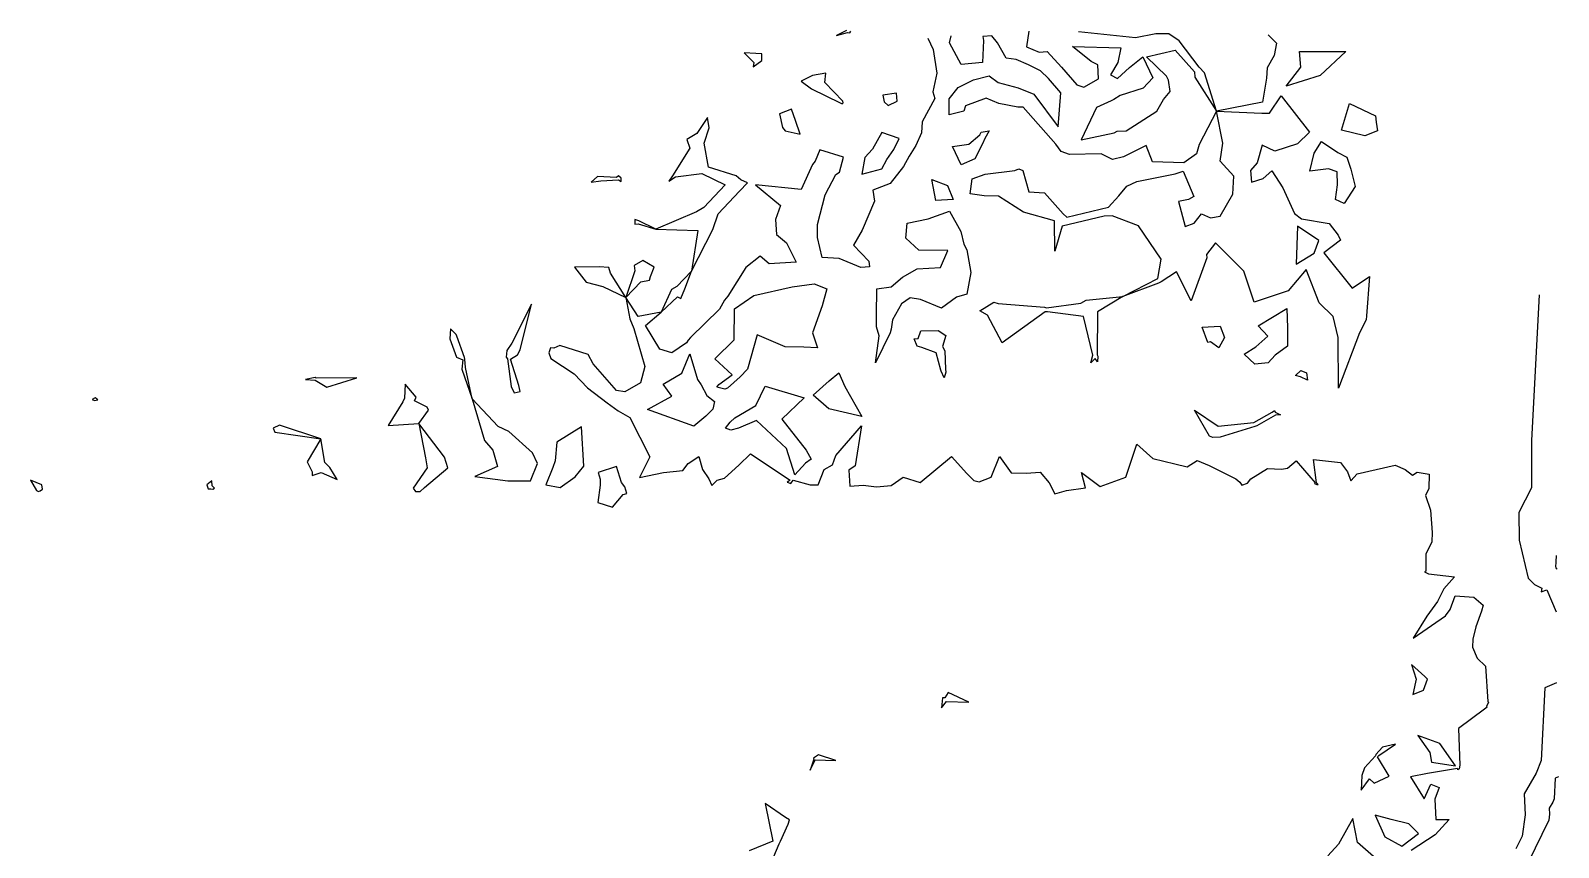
# Model space of a CAD drawing. Header units: inches. Extents: x 1412000 to 4237944, y 4931095 to 14792305.
# Drawn here: x 2824179.2 to 2824328.3, y 9862700.4 to 9862780.2 of the extents above; entities that cross this region are included whole.
import ezdxf

# ---------------------------------------------------------------- set-up
doc = ezdxf.new("R2010")
doc.units = ezdxf.units.IN
doc.header["$MEASUREMENT"] = 0

msp = doc.modelspace()

# ---------------------------------------------------------------- linework, layer by layer
for points in [[(2824266.75, 9862779.43), (2824267.27, 9862778.32), (2824267.62, 9862775.99), (2824267.23, 9862774.18), (2824267.43, 9862773.53), (2824266.2, 9862771.26), (2824266.12, 9862770.17), (2824265.59, 9862768.93), (2824264.93, 9862767.92), (2824264.37, 9862766.88), (2824263.08, 9862765.23), (2824261.4, 9862764.59), (2824261.55, 9862763.52), (2824260.33, 9862760.68), (2824259.51, 9862759.21), (2824260.99, 9862757.67), (2824261.06, 9862757.11), (2824260.22, 9862757.04), (2824258.09, 9862757.93), (2824256.45, 9862758.01), (2824256, 9862759.96), (2824255.98, 9862761.23), (2824256.72, 9862764.14), (2824257.77, 9862766.12), (2824258.12, 9862766.34), (2824258.52, 9862767.81), (2824256.21, 9862768.52), (2824255.76, 9862767.43), (2824255.49, 9862767.1), (2824254.39, 9862764.64), (2824249.93, 9862765.1), (2824252.37, 9862763.08), (2824251.89, 9862761.72), (2824251.98, 9862760.27), (2824252.96, 9862759.43), (2824253.9, 9862757.57), (2824251.28, 9862757.38), (2824250.4, 9862758.13), (2824248.98, 9862757.05), (2824247.25, 9862754.24), (2824246.92, 9862753.85), (2824246.44, 9862752.96), (2824243.58, 9862750.2), (2824243.37, 9862749.94), (2824243.22, 9862749.68), (2824241.76, 9862748.72), (2824240.61, 9862749.08), (2824239.21, 9862751.39), (2824240.73, 9862752.67), (2824242.33, 9862754.19), (2824242.65, 9862754.02), (2824243.03, 9862754.94), (2824243.69, 9862756.69), (2824245.76, 9862760.75), (2824246.3, 9862762.28), (2824248.38, 9862764.5), (2824249.16, 9862765.3), (2824248.52, 9862765.61), (2824248.04, 9862765.98), (2824245.35, 9862766.84), (2824244.94, 9862769.18), (2824245.42, 9862770.68), (2824245.27, 9862771.67), (2824244.23, 9862770.1), (2824243.24, 9862769.54), (2824243.52, 9862768.7), (2824241.85, 9862765.97), (2824241.47, 9862765.45), (2824242.14, 9862765.9), (2824244.7, 9862766.22), (2824246.98, 9862765.1), (2824244.9, 9862762.88), (2824244.19, 9862762.48), (2824240.2, 9862760.79), (2824238.55, 9862761.6), (2824238.17, 9862761.73), (2824238.15, 9862761.26), (2824238.48, 9862761.29), (2824240.2, 9862760.79), (2824244.31, 9862760.66), (2824243.69, 9862756.69), (2824242.25, 9862755.19), (2824241.75, 9862754.88), (2824240.73, 9862752.67), (2824238.49, 9862752.24), (2824237.29, 9862754.12), (2824238.76, 9862755.64), (2824239.61, 9862755.79), (2824239.68, 9862756.15), (2824240.05, 9862757.07), (2824238.96, 9862757.73), (2824238.09, 9862757.22), (2824238.15, 9862756.72), (2824237.29, 9862754.12), (2824235.8, 9862756.5), (2824235.63, 9862757.03), (2824234.69, 9862757.1), (2824232.29, 9862757.06), (2824233.41, 9862755.61), (2824235.03, 9862755.17), (2824237.29, 9862754.12), (2824237.68, 9862752.04), (2824238.08, 9862751.1), (2824238.77, 9862748.6), (2824239.15, 9862747.38), (2824238.71, 9862745.78), (2824237.19, 9862744.9), (2824236.39, 9862745.04), (2824234.1, 9862747.65), (2824233.6, 9862748.54), (2824230.84, 9862749.41), (2824230.27, 9862749.18), (2824229.94, 9862749.19), (2824229.79, 9862748.7), (2824229.97, 9862748.14), (2824232.25, 9862746.67), (2824233.56, 9862745.29), (2824235.48, 9862743.84), (2824236.54, 9862743.06), (2824237.69, 9862742.41), (2824239.62, 9862738.56), (2824238.62, 9862736.54), (2824240.96, 9862737.02), (2824242.86, 9862737.23), (2824243.37, 9862737.91), (2824244.4, 9862738.59), (2824244.76, 9862737.31), (2824245.4, 9862736.4), (2824245.67, 9862735.76), (2824246.2, 9862736.27), (2824246.92, 9862736.46), (2824248.32, 9862737.75), (2824249.45, 9862738.86), (2824253.32, 9862736.29), (2824253.04, 9862736.08), (2824253.39, 9862735.96), (2824253.61, 9862736.28), (2824255.27, 9862735.82), (2824256.05, 9862735.84), (2824256.65, 9862737.33), (2824257.46, 9862737.77), (2824257.78, 9862738.68), (2824260.28, 9862741.58), (2824259.67, 9862737.67), (2824259.05, 9862737.27), (2824259.13, 9862735.71), (2824260.44, 9862735.79), (2824261.74, 9862735.64), (2824263.19, 9862735.75), (2824264.36, 9862736.56), (2824266, 9862736.06), (2824269.06, 9862738.58), (2824270.57, 9862736.93), (2824271.25, 9862736.24), (2824271.75, 9862736.13), (2824272.93, 9862736.58), (2824273.75, 9862738.59), (2824274.89, 9862736.99), (2824276.35, 9862736.95), (2824277.72, 9862737.06), (2824278.58, 9862736.01), (2824279.15, 9862734.95), (2824280.29, 9862735.27), (2824282.14, 9862735.54), (2824281.73, 9862737.02), (2824283.56, 9862735.67), (2824286.08, 9862736.58), (2824287.15, 9862739.8), (2824288.69, 9862738.38), (2824290.86, 9862737.87), (2824292.07, 9862737.59), (2824293.03, 9862738.19), (2824294.2, 9862737.72), (2824296.81, 9862736.42), (2824297.21, 9862736.09), (2824297.4, 9862735.78), (2824297.95, 9862735.99), (2824298.28, 9862736.4), (2824299.9, 9862737.41), (2824301.25, 9862737.34), (2824301.86, 9862737.45), (2824302.7, 9862738.16), (2824304.53, 9862736.01), (2824304.47, 9862735.96), (2824304.7, 9862735.85), (2824304.84, 9862735.86), (2824304.67, 9862736.03), (2824304.38, 9862738.3), (2824307.03, 9862738), (2824307.7, 9862737.11), (2824308.01, 9862736.21), (2824308.63, 9862736.9), (2824312.34, 9862737.76), (2824313.31, 9862737.33), (2824314.04, 9862736.76), (2824314.5, 9862737.06), (2824315.66, 9862736.88), (2824315.65, 9862735.46), (2824315.31, 9862734.77), (2824315.8, 9862733.35), (2824315.97, 9862731.17), (2824315.92, 9862730.25), (2824315.34, 9862729.07), (2824315.35, 9862727.41), (2824315.21, 9862727.35), (2824315.59, 9862727.14), (2824318.14, 9862726.85), (2824317.1, 9862725.69), (2824316.47, 9862724.44), (2824315.43, 9862723), (2824314.12, 9862720.86), (2824317.27, 9862723.03), (2824317.73, 9862723.67), (2824318.2, 9862724.98), (2824320.04, 9862724.85), (2824320.93, 9862724.07), (2824320.78, 9862723.5), (2824320.23, 9862721.96), (2824319.92, 9862720.75), (2824319.9, 9862719.98), (2824320.35, 9862718.91), (2824321.16, 9862718.12), (2824321.39, 9862714.69), (2824321.45, 9862714.6), (2824321.26, 9862714.2), (2824321.31, 9862714.13), (2824321.06, 9862713.93), (2824318.52, 9862712.03), (2824318.67, 9862708.47), (2824318.61, 9862708.11), (2824318.47, 9862708.01), (2824318.42, 9862708.13), (2824315.52, 9862707.64), (2824313.83, 9862707.33), (2824315.19, 9862705.17), (2824315.84, 9862706.62), (2824316.63, 9862706.28), (2824316.22, 9862705.13), (2824316.33, 9862703.15), (2824317.63, 9862703.16), (2824316.24, 9862701.68), (2824313.9, 9862700.12)], [(2824258.83, 9862780.16), (2824257.83, 9862779.67), (2824258.93, 9862779.99), (2824259.15, 9862779.93), (2824259.23, 9862780.11)], [(2824276.61, 9862780.11), (2824276.39, 9862778.57), (2824277.6, 9862778.04), (2824278.38, 9862778.12), (2824279.81, 9862776.58), (2824281.28, 9862774.88), (2824281.97, 9862774.64), (2824283.42, 9862775.44), (2824283.34, 9862776.81), (2824282.7, 9862777.15), (2824280.87, 9862778.61), (2824285.59, 9862778.47), (2824285.29, 9862777.04), (2824284.59, 9862775.84), (2824285.25, 9862775.5), (2824286.43, 9862776.55), (2824287.73, 9862777.59), (2824288.72, 9862775.56), (2824287.77, 9862774.55), (2824285.53, 9862773.82), (2824284.89, 9862773.43), (2824284.65, 9862773.29), (2824283.21, 9862772.65), (2824281.72, 9862769.51), (2824284.94, 9862770.19), (2824285.23, 9862770.36), (2824286.1, 9862770.37), (2824289.1, 9862772.3), (2824289.73, 9862773.43), (2824290.4, 9862774.21), (2824290.25, 9862775.32), (2824290.03, 9862775.7), (2824288.08, 9862777.59), (2824290.88, 9862778.24), (2824292.77, 9862776.12), (2824292.79, 9862775.62), (2824294.92, 9862772.28), (2824293.21, 9862769.03), (2824292.95, 9862768.12), (2824291.72, 9862767.24), (2824288.68, 9862767.36), (2824288.04, 9862768.95), (2824285.85, 9862767.84), (2824284.77, 9862767.57), (2824283.65, 9862768.13), (2824280.58, 9862768.06), (2824279.75, 9862768.37), (2824279.25, 9862769.06), (2824276.04, 9862772.7), (2824275.53, 9862772.69), (2824273.69, 9862773.04), (2824272.43, 9862773.55), (2824270.44, 9862772.81), (2824270.27, 9862772.28), (2824268.83, 9862771.95), (2824268.85, 9862773.49), (2824269.7, 9862774.61), (2824271.22, 9862775.34), (2824272.73, 9862775.75), (2824273.61, 9862775.1), (2824275.57, 9862774.56), (2824277.09, 9862773.97), (2824279.46, 9862770.76), (2824279.72, 9862774.1), (2824278.54, 9862775.47), (2824277.74, 9862776.24), (2824276.59, 9862776.81), (2824275.38, 9862777.33), (2824274.41, 9862777.46), (2824273.55, 9862778.96), (2824272.99, 9862779.64), (2824272.11, 9862779.58), (2824272.17, 9862779.18), (2824272.08, 9862777.03), (2824270.01, 9862776.84), (2824268.88, 9862778.96), (2824269.02, 9862779.64)], [(2824299.97, 9862779.73), (2824300.77, 9862778.94), (2824300.54, 9862777.73), (2824299.86, 9862776.51), (2824299.81, 9862775.52), (2824299.42, 9862773.16), (2824294.92, 9862772.28), (2824293.74, 9862776.05), (2824293.22, 9862776.58), (2824291.27, 9862779.17), (2824290.26, 9862779.85), (2824288.99, 9862779.84), (2824287.03, 9862779.45), (2824281.44, 9862780.05)], [(2824249.7, 9862776.61), (2824250.54, 9862777.24), (2824250.56, 9862777.88), (2824249.96, 9862777.91), (2824248.83, 9862777.98), (2824249.78, 9862777.03), (2824249.7, 9862776.61)], [(2824303.01, 9862778.11), (2824307.54, 9862778.13), (2824305.04, 9862775.78), (2824301.72, 9862774.74), (2824303.15, 9862776.6), (2824303.01, 9862778.11)], [(2824255.5, 9862775.77), (2824254.38, 9862775.22), (2824255.41, 9862774.46), (2824258.19, 9862773.12), (2824258.4, 9862773), (2824258.48, 9862773.11), (2824258.47, 9862773.27), (2824256.7, 9862775.11), (2824256.8, 9862776), (2824255.5, 9862775.77)], [(2824263.76, 9862773.27), (2824263.71, 9862774.04), (2824262.35, 9862773.87), (2824262.48, 9862773.21), (2824262.87, 9862772.84), (2824263.76, 9862773.27)], [(2824294.92, 9862772.28), (2824299.35, 9862772.11), (2824300.09, 9862772.09), (2824301.24, 9862773.8), (2824303.99, 9862770.25), (2824302.83, 9862769.11), (2824300.61, 9862768.4), (2824299.36, 9862768.97), (2824298.87, 9862767.25), (2824298.23, 9862766.51), (2824298.33, 9862765.37), (2824299.47, 9862765.74), (2824300.33, 9862766.48), (2824301.38, 9862764.81), (2824302.53, 9862762.31), (2824303.21, 9862761.8), (2824305.92, 9862761.32), (2824306.78, 9862760.19), (2824307.02, 9862759.7), (2824305.39, 9862758.47), (2824308.17, 9862755.02), (2824309.83, 9862756.16), (2824309.54, 9862752.32), (2824309.51, 9862751.93), (2824308.87, 9862750.66), (2824306.83, 9862745.26), (2824306.78, 9862750.2), (2824306.3, 9862752.24), (2824304.92, 9862753.58), (2824303.68, 9862756.84), (2824301.92, 9862754.77), (2824298.58, 9862753.65), (2824297.58, 9862756.69), (2824294.99, 9862759.28), (2824294.82, 9862759.45), (2824293.94, 9862758.31), (2824293.99, 9862757.98), (2824292.45, 9862753.79), (2824291.01, 9862756.62), (2824289.51, 9862755.65), (2824289.26, 9862755.5), (2824285.77, 9862754.22), (2824289.2, 9862755.96), (2824289.53, 9862757.85), (2824287.31, 9862761.12), (2824284.75, 9862762.09), (2824283.95, 9862762.05), (2824279.85, 9862761.06), (2824279.15, 9862758.64), (2824279.1, 9862761.59), (2824276.09, 9862762.45), (2824273.65, 9862763.99), (2824272.26, 9862764.04), (2824270.87, 9862764.23), (2824271.09, 9862765.69), (2824272.36, 9862766.15), (2824275.24, 9862766.52), (2824275.64, 9862766.68), (2824276.03, 9862766.5), (2824276.6, 9862764.42), (2824278.12, 9862764.33), (2824279.97, 9862762.29), (2824280.31, 9862761.96), (2824284.37, 9862762.94), (2824285.4, 9862764.04), (2824286.17, 9862764.99), (2824287.14, 9862765.43), (2824290.87, 9862766.18), (2824291.65, 9862766.45), (2824292.71, 9862763.97), (2824292.2, 9862763.68), (2824291.2, 9862763.49), (2824291.86, 9862761.03), (2824292.75, 9862761.38), (2824293.45, 9862762.29), (2824294.33, 9862761.89), (2824295.26, 9862762.05), (2824296.5, 9862764.19), (2824296.6, 9862765.94), (2824295.26, 9862767.43), (2824295.53, 9862769.16), (2824294.92, 9862772.28)], [(2824310.48, 9862771.23), (2824310.62, 9862770.37), (2824309.39, 9862769.89), (2824307.12, 9862770.45), (2824307.9, 9862773.04), (2824310.43, 9862771.85), (2824310.48, 9862771.23)], [(2824252.29, 9862772.04), (2824252.56, 9862770.69), (2824252.83, 9862770.38), (2824254.29, 9862770.04), (2824253.83, 9862771.37), (2824253.46, 9862772.5), (2824252.29, 9862772.04)], [(2824262.27, 9862770.2), (2824261.36, 9862768.59), (2824260.62, 9862767.76), (2824260.3, 9862766.15), (2824262.25, 9862766.66), (2824262.75, 9862767.57), (2824263.42, 9862768.56), (2824263.97, 9862769.62), (2824262.27, 9862770.2)], [(2824272.1, 9862769.11), (2824271.33, 9862767.63), (2824270, 9862767.06), (2824269.15, 9862768.85), (2824270.74, 9862769.09), (2824271.81, 9862769.99), (2824271.94, 9862770.26), (2824272.75, 9862770.37), (2824272.32, 9862769.62), (2824272.1, 9862769.11)], [(2824306.76, 9862768.26), (2824307.62, 9862767.81), (2824308.04, 9862766.65), (2824308.46, 9862764.93), (2824307.38, 9862763.29), (2824306.54, 9862763.69), (2824306.73, 9862765.11), (2824306.69, 9862766.38), (2824305.85, 9862766.68), (2824304.02, 9862766.44), (2824304.45, 9862768.19), (2824305.17, 9862769.35), (2824306.76, 9862768.26)], [(2824234.84, 9862765.51), (2824236.57, 9862765.61), (2824236.82, 9862765.43), (2824236.83, 9862765.76), (2824236.56, 9862765.99), (2824236.37, 9862765.83), (2824234.52, 9862765.92), (2824233.89, 9862765.37), (2824234.84, 9862765.51)], [(2824267.54, 9862763.59), (2824267.13, 9862765.62), (2824268.68, 9862765.04), (2824269.21, 9862763.69), (2824267.54, 9862763.59)], [(2824270.26, 9862759.3), (2824270.55, 9862758.77), (2824270.95, 9862756.54), (2824270.56, 9862754.43), (2824269.54, 9862754.14), (2824268.08, 9862753.08), (2824266.04, 9862753.93), (2824265.03, 9862754.09), (2824264.17, 9862753.5), (2824263.3, 9862751.94), (2824263.19, 9862751.01), (2824263.08, 9862750.67), (2824261.65, 9862747.72), (2824262.01, 9862750.38), (2824261.76, 9862751.26), (2824261.76, 9862752.39), (2824261.77, 9862754.94), (2824263.17, 9862755.16), (2824264.27, 9862756.1), (2824265.71, 9862756.92), (2824267.99, 9862757.03), (2824268.72, 9862758.7), (2824265.89, 9862758.72), (2824264.62, 9862759.9), (2824264.74, 9862761.35), (2824266.78, 9862761.8), (2824268.86, 9862762.53), (2824269.96, 9862760.54), (2824270.26, 9862759.3)], [(2824302.7, 9862757.37), (2824304.45, 9862758.43), (2824304.91, 9862759.66), (2824302.83, 9862761.08), (2824302.7, 9862757.37)], [(2824245.96, 9862748.13), (2824247.87, 9862749.97), (2824247.88, 9862753), (2824249.78, 9862754.3), (2824253.51, 9862755.14), (2824255.65, 9862755.43), (2824256.9, 9862754.95), (2824256.44, 9862753.29), (2824255.5, 9862750.66), (2824256, 9862749.2), (2824254.67, 9862749.26), (2824252.82, 9862749.31), (2824250.11, 9862750.47), (2824249.16, 9862747.12), (2824248.43, 9862746.36), (2824247.21, 9862745.26), (2824246.93, 9862745.15), (2824246.17, 9862745.37), (2824246.37, 9862745.62), (2824247.65, 9862746.57), (2824245.96, 9862748.13)], [(2824283.33, 9862748.39), (2824283.32, 9862747.84), (2824283.07, 9862748.17), (2824282.66, 9862747.72), (2824282.86, 9862748.47), (2824281.94, 9862752.26), (2824278.42, 9862752.7), (2824278.21, 9862752.71), (2824274.02, 9862749.69), (2824272.56, 9862752.4), (2824271.82, 9862752.81), (2824273.2, 9862753.64), (2824273.63, 9862753.52), (2824278.13, 9862753.15), (2824278.34, 9862753.1), (2824281.69, 9862753.57), (2824282.21, 9862753.86), (2824285.77, 9862754.22), (2824283.32, 9862752.72), (2824283.28, 9862748.52), (2824283.33, 9862748.39)], [(2824326.4, 9862754.37), (2824325.65, 9862740.15), (2824325.66, 9862735.54), (2824324.4, 9862733.11), (2824324.46, 9862730.44), (2824325.32, 9862726.7), (2824325.93, 9862726.11), (2824326.65, 9862725.75), (2824326.61, 9862725.37), (2824327.15, 9862725.59), (2824328.05, 9862723.43)], [(2824226.18, 9862749.66), (2824225.66, 9862748.95), (2824225.62, 9862748.27), (2824225.74, 9862748.11), (2824226.11, 9862745.43), (2824226.4, 9862744.82), (2824226.99, 9862744.92), (2824226.85, 9862745.53), (2824226.03, 9862748.1), (2824226.71, 9862748.5), (2824226.98, 9862749), (2824228.09, 9862753.46), (2824226.18, 9862749.66)], [(2824298.74, 9862749.29), (2824299.92, 9862750.33), (2824298.99, 9862751.34), (2824301.78, 9862753.03), (2824301.84, 9862751.15), (2824301.86, 9862749.36), (2824300.63, 9862748.48), (2824299.95, 9862747.74), (2824298.67, 9862747.61), (2824297.63, 9862748.59), (2824298.74, 9862749.29)], [(2824222.28, 9862744.23), (2824223.5, 9862740.15), (2824224.31, 9862739.21), (2824224.75, 9862737.62), (2824222.56, 9862736.64), (2824225.76, 9862736.21), (2824227.98, 9862736.23), (2824228.66, 9862737.9), (2824228.18, 9862738.95), (2824225.86, 9862741.02), (2824224.84, 9862741.51), (2824222.28, 9862744.23), (2824221.63, 9862747.28), (2824221.57, 9862748.09), (2824221.53, 9862748.25), (2824220.81, 9862750.34), (2824220.72, 9862750.49), (2824220.17, 9862751.04), (2824220.12, 9862750.07), (2824220.75, 9862748.27), (2824221.38, 9862748.01), (2824221.28, 9862747.13), (2824222.28, 9862744.23)], [(2824268.02, 9862747.02), (2824267.58, 9862748.7), (2824266.18, 9862749.22), (2824265.71, 9862749.37), (2824265.41, 9862750.06), (2824265.81, 9862750.1), (2824266.07, 9862750.87), (2824267.77, 9862750.89), (2824268.51, 9862750.39), (2824268.18, 9862749.32), (2824268.41, 9862748.92), (2824268.49, 9862747.11), (2824268.51, 9862746.81), (2824268.34, 9862746.26), (2824268.04, 9862746.93), (2824268.02, 9862747.02)], [(2824293.51, 9862751.23), (2824295.29, 9862751.31), (2824295.71, 9862750.22), (2824295.14, 9862749.21), (2824294.33, 9862749.79), (2824294.06, 9862749.73), (2824293.51, 9862751.23)], [(2824244.27, 9862746.09), (2824244.64, 9862745.6), (2824245.19, 9862744.56), (2824245.93, 9862743.97), (2824245.77, 9862743.2), (2824245.08, 9862742.53), (2824243.91, 9862741.54), (2824239.41, 9862743.18), (2824241.76, 9862744.49), (2824240.94, 9862745.64), (2824242.74, 9862746.74), (2824243.53, 9862748.6), (2824244.27, 9862746.09)], [(2824208.11, 9862745.37), (2824211.03, 9862746.28), (2824207.07, 9862746.24), (2824206.96, 9862746.3), (2824206.04, 9862746.09), (2824206.96, 9862746.03), (2824208.11, 9862745.37)], [(2824255.55, 9862744.57), (2824257.12, 9862745.97), (2824258.08, 9862746.75), (2824258.66, 9862745.42), (2824260.31, 9862742.51), (2824257.08, 9862743.25), (2824255.55, 9862744.57)], [(2824303.69, 9862746.76), (2824303.78, 9862746.04), (2824303.1, 9862746.36), (2824302.62, 9862746.49), (2824303.16, 9862746.97), (2824303.69, 9862746.76)], [(2824217.08, 9862741.8), (2824218.03, 9862743.12), (2824217.91, 9862743.41), (2824216.68, 9862744.03), (2824216.83, 9862744.38), (2824215.75, 9862745.64), (2824215.68, 9862744.3), (2824215.52, 9862743.93), (2824214.1, 9862741.63), (2824217.08, 9862741.8), (2824217.74, 9862738.47), (2824217.89, 9862737.47), (2824216.53, 9862735.51), (2824216.75, 9862735.19), (2824217.21, 9862735.17), (2824217.65, 9862735.57), (2824219.91, 9862737.48), (2824219.59, 9862738.54), (2824217.08, 9862741.8)], [(2824248.27, 9862741.36), (2824247.52, 9862741.16), (2824247.01, 9862741.35), (2824247.46, 9862741.94), (2824247.92, 9862742.37), (2824249.96, 9862743.56), (2824250.88, 9862745.46), (2824254.7, 9862744.32), (2824252.52, 9862742.24), (2824254.89, 9862739.2), (2824255.38, 9862738.32), (2824254.82, 9862737.94), (2824253.76, 9862736.81), (2824252.96, 9862739.36), (2824250.03, 9862742.12), (2824248.27, 9862741.36)], [(2824185.6, 9862744.26), (2824185.52, 9862744.31), (2824185.22, 9862744.15), (2824185.46, 9862744.05), (2824185.76, 9862744.11), (2824185.6, 9862744.26)], [(2824292.78, 9862743.12), (2824295.09, 9862741.56), (2824298.55, 9862741.91), (2824300.34, 9862742.93), (2824300.58, 9862743.08), (2824300.64, 9862742.91), (2824301.15, 9862742.65), (2824300.67, 9862742.64), (2824298.84, 9862741.59), (2824298.67, 9862741.52), (2824295.28, 9862740.49), (2824294.55, 9862740.43), (2824294.25, 9862740.58), (2824292.78, 9862743.12)], [(2824209.12, 9862736.34), (2824208.41, 9862737.52), (2824207.91, 9862738), (2824207.52, 9862740.31), (2824203.49, 9862741.64), (2824202.87, 9862741.37), (2824203.04, 9862740.97), (2824207.52, 9862740.31), (2824206.2, 9862738.06), (2824206.68, 9862737.11), (2824206.69, 9862736.75), (2824207.55, 9862737.03), (2824209.12, 9862736.34)], [(2824230.89, 9862735.56), (2824232.33, 9862736.62), (2824233.2, 9862737.64), (2824232.96, 9862741.49), (2824230.55, 9862739.98), (2824230.39, 9862738.18), (2824230.17, 9862737.51), (2824229.49, 9862735.84), (2824230.89, 9862735.56)], [(2824234.56, 9862734.11), (2824235.97, 9862733.65), (2824237.04, 9862734.89), (2824237.37, 9862734.98), (2824237.19, 9862735.62), (2824236.88, 9862736.05), (2824236.36, 9862737.63), (2824234.6, 9862737.04), (2824234.78, 9862736.37), (2824234.77, 9862735.79), (2824234.56, 9862734.11)], [(2824179.99, 9862735.19), (2824180.16, 9862735.24), (2824180.36, 9862735.4), (2824180.3, 9862735.84), (2824179.21, 9862736.27), (2824179.79, 9862735.27), (2824179.99, 9862735.19)], [(2824197, 9862735.41), (2824197.14, 9862735.49), (2824196.94, 9862735.73), (2824196.9, 9862736.22), (2824196.4, 9862735.81), (2824196.55, 9862735.45), (2824196.8, 9862735.45), (2824197, 9862735.41)], [(2824328.06, 9862728.94), (2824328.03, 9862728.31), (2824328.03, 9862728.11), (2824327.98, 9862728), (2824327.98, 9862727.89), (2824328.02, 9862727.72), (2824328.04, 9862727.7), (2824328.07, 9862727.68), (2824328.07, 9862727.66), (2824328.1, 9862727.67), (2824328.14, 9862727.58)], [(2824314.07, 9862715.35), (2824315.12, 9862715.77), (2824315.52, 9862716.85), (2824315.24, 9862717.11), (2824313.95, 9862718.3), (2824314.39, 9862716.87), (2824314.33, 9862716.56), (2824314.07, 9862715.35)], [(2824328.1, 9862716.5), (2824326.95, 9862716), (2824326.61, 9862708.92), (2824326.11, 9862707.7), (2824324.94, 9862705.67), (2824325.02, 9862703.63), (2824324.74, 9862701.53), (2824324.13, 9862700.29)], [(2824268.57, 9862714.68), (2824270.74, 9862714.62), (2824268.74, 9862715.57), (2824268.41, 9862715.03), (2824268.19, 9862715.03), (2824268.08, 9862714.06), (2824268.57, 9862714.68)], [(2824312.38, 9862710.5), (2824311.12, 9862710.23), (2824310.47, 9862709.49), (2824310.42, 9862709.39), (2824309.36, 9862708.19), (2824309.09, 9862707.47), (2824309.03, 9862706.04), (2824309.86, 9862707.14), (2824310.31, 9862706.72), (2824311.75, 9862707.39), (2824310.61, 9862709.28), (2824310.77, 9862709.4), (2824312.38, 9862710.5)], [(2824314.55, 9862711.36), (2824315.73, 9862709.69), (2824315.9, 9862708.77), (2824318.22, 9862708.4), (2824316.7, 9862710.59), (2824314.55, 9862711.36)], [(2824255.61, 9862709.16), (2824255.63, 9862709.05), (2824255.27, 9862707.98), (2824255.76, 9862708.98), (2824257.76, 9862708.92), (2824256.08, 9862709.46), (2824255.61, 9862709.16)], [(2824328.28, 9862707.32), (2824327.95, 9862707.18), (2824327.86, 9862705.18), (2824327.72, 9862704.84), (2824327.39, 9862704.26), (2824327.41, 9862703.69), (2824327.33, 9862703.09), (2824325.31, 9862698.96)], [(2824251.48, 9862698.92), (2824252.24, 9862700.78), (2824252.37, 9862701.04), (2824253.11, 9862702.69), (2824253.26, 9862703.12), (2824252.86, 9862703.36), (2824250.89, 9862704.73), (2824251.62, 9862701.05), (2824249.31, 9862700.1)], [(2824310.49, 9862699.31), (2824308.69, 9862700.93), (2824308.22, 9862703.27), (2824306.82, 9862700.77), (2824305.79, 9862699.62)], [(2824312.99, 9862700.55), (2824314.63, 9862701.81), (2824313.68, 9862702.74), (2824311.95, 9862703.17), (2824310.39, 9862703.59), (2824311.34, 9862701.47), (2824312.99, 9862700.55)]]:
    msp.add_lwpolyline(points)

doc.saveas('drawing.dxf')
